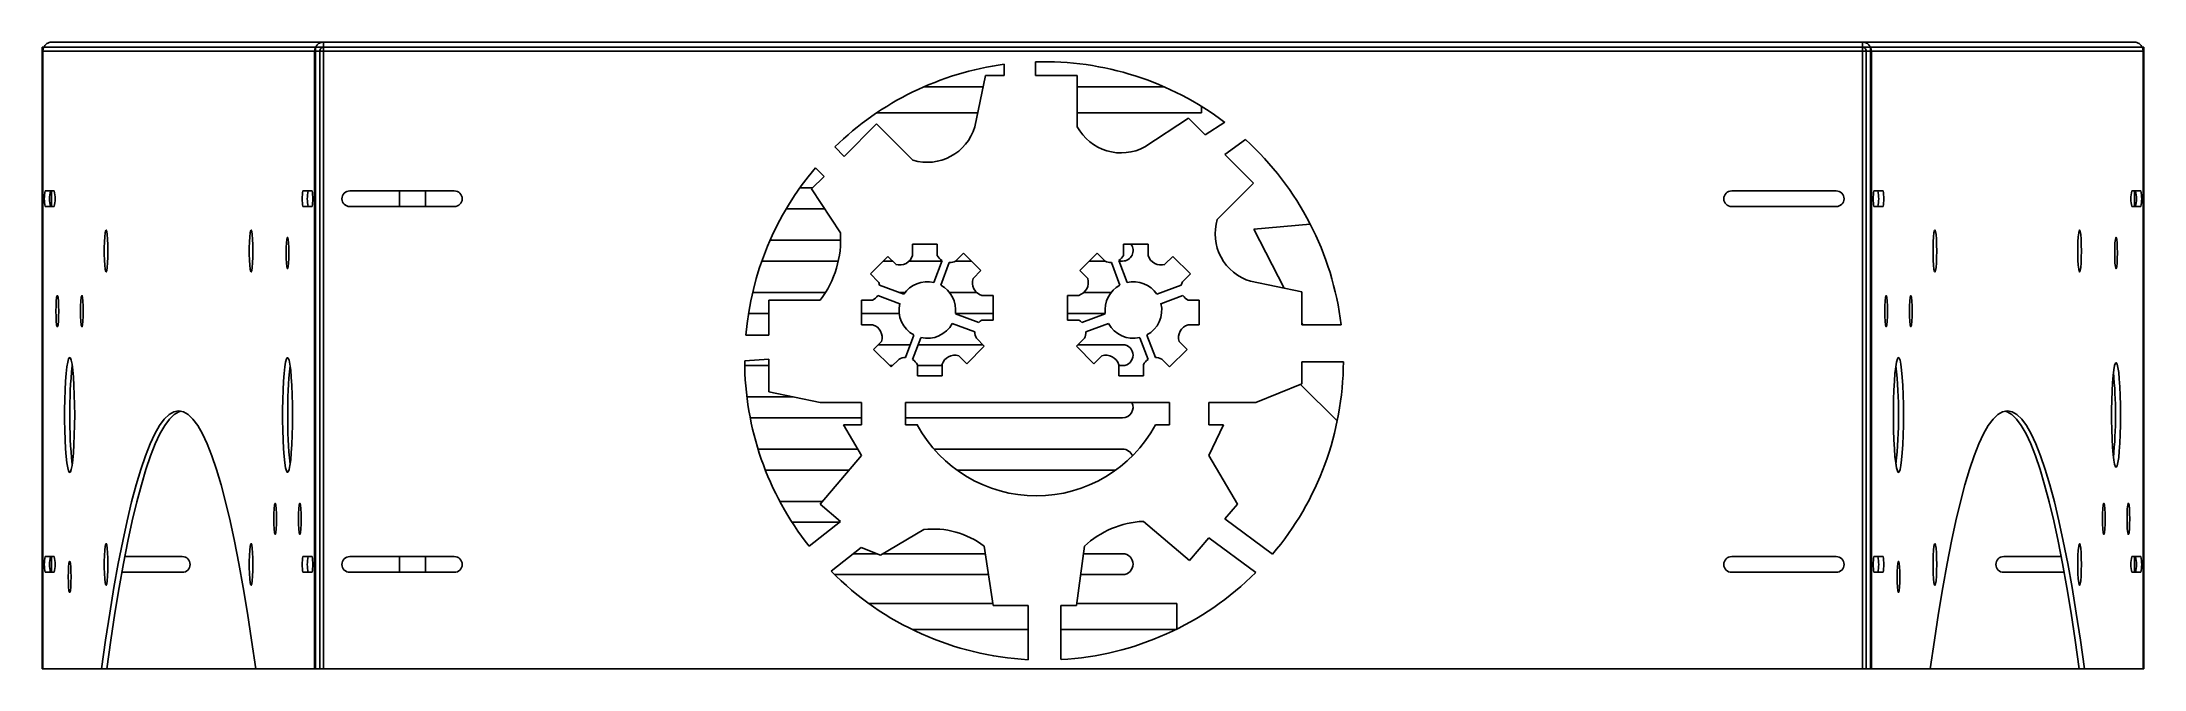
# Model space of a CAD drawing. Header units: millimetres. Extents: x -201 to 201, y -120 to 0.
import ezdxf

# ---------------------------------------------------------------- set-up
doc = ezdxf.new("R2010")
doc.units = ezdxf.units.MM

msp = doc.modelspace()

# ---------------------------------------------------------------- linework, layer by layer
at = {"color": 7, "linetype": 'Continuous', "lineweight": 25}
for p, q in [((-199.19, 0), (199.19, 0)), ((-147.2, -1), (-147.2, 0)), ((147.2, -1), (147.2, 0)), ((-200.93, -1.74), (200.93, -1.74)), ((-200.93, -1.74), (-200.93, -120)), ((-148.93, -1.74), (-148.93, -120)), ((-147.93, -1.74), (-147.93, -120)), ((-147.2, -1.74), (-147.2, -120)), ((-11.01, -6.41), (-11.01, -3.78)), ((147.2, -1.74), (147.2, -120)), ((147.93, -1.74), (147.93, -120)), ((148.93, -1.74), (148.93, -120)), ((200.93, -1.74), (200.93, -120)), ((-22.61, -16.22), (-20.59, -6.41)), ((-20.59, -6.41), (-16.97, -6.41)), ((-16.97, -4.26), (-16.97, -6.41)), ((-11.01, -6.41), (-3, -6.41)), ((-3, -6.41), (-3, -16.22)), ((-32.35, -8.56), (-21.04, -8.56)), ((-3, -8.56), (13.6, -8.56)), ((-47.63, -21.9), (-41.41, -15.68)), ((-41.43, -13.56), (-22.07, -13.56)), ((-41.41, -15.68), (-34.47, -22.62)), ((-3, -13.56), (20.77, -13.56)), ((9.9, -20.08), (18.27, -14.57)), ((18.27, -14.57), (21.49, -17.78)), ((20.77, -13.56), (20.77, -12.33)), ((21.49, -17.78), (25.2, -15.37)), ((-49.42, -20.08), (-47.63, -21.9)), ((25.2, -21.5), (29.18, -18.67)), ((-53.12, -24.06), (-51.46, -25.73)), ((25.2, -21.5), (30.71, -27.01)), ((-53.66, -27.93), (-56.11, -27.93)), ((-53.85, -28.12), (-51.46, -25.73)), ((-48.33, -36.49), (-53.85, -28.12)), ((30.71, -27.01), (23.77, -33.95)), ((-198.75, -28.5), (-200.49, -28.5)), ((-200.49, -31.5), (-198.75, -31.5)), ((-199.25, -28.5), (-199.25, -31.5)), ((-149.42, -28.5), (-151.17, -28.5)), ((-151.17, -31.5), (-149.42, -31.5)), ((-122.2, -28.5), (-142.2, -28.5)), ((-142.2, -31.5), (-122.2, -31.5)), ((-132.69, -31.5), (-132.69, -28.5)), ((-127.69, -31.5), (-127.69, -28.5)), ((-51.34, -31.93), (-58.7, -31.93)), ((142.2, -28.5), (122.2, -28.5)), ((122.2, -31.5), (142.2, -31.5)), ((149.42, -28.5), (151.17, -28.5)), ((151.17, -31.5), (149.42, -31.5)), ((198.75, -28.5), (200.49, -28.5)), ((200.49, -31.5), (198.75, -31.5)), ((199.25, -28.5), (199.25, -31.5)), ((30.77, -35.85), (41.56, -34.85)), ((36.58, -47.12), (30.77, -35.85)), ((-48.28, -37.93), (-61.78, -37.93)), ((-34.51, -38.7), (-29.79, -38.7)), ((-34.51, -40.85), (-34.51, -38.7)), ((-29.79, -38.7), (-29.79, -40.85)), ((10.54, -38.7), (5.82, -38.7)), ((5.82, -38.7), (5.82, -40.85)), ((10.54, -40.85), (10.54, -38.7)), ((-48.73, -41.93), (-63.37, -41.93)), ((-42.6, -44.38), (-39.26, -41.04)), ((-38.37, -41.93), (-40.15, -41.93)), ((-39.26, -41.04), (-37.74, -42.55)), ((-28.93, -41.93), (-35.17, -41.93)), ((-28.89, -41.82), (-30.48, -46.02)), ((-27.5, -42.22), (-29.13, -46.53)), ((-23.25, -41.93), (-26.31, -41.93)), ((-26.29, -41.92), (-24.77, -40.4)), ((-24.77, -40.4), (-21.43, -43.74)), ((-21.43, -43.74), (-22.95, -45.26)), ((0.8, -40.4), (-2.54, -43.74)), ((-2.54, -43.74), (-1.02, -45.26)), ((2.34, -41.93), (-0.72, -41.93)), ((2.32, -41.92), (0.8, -40.4)), ((3.53, -42.22), (5.16, -46.53)), ((4.92, -41.82), (6.51, -46.02)), ((5.67, -41.93), (4.96, -41.93)), ((15.29, -41.04), (13.77, -42.55)), ((18.63, -44.38), (15.29, -41.04)), ((-51.18, -47.93), (-65.13, -47.93)), ((-41.08, -45.89), (-42.6, -44.38)), ((-40.85, -46.53), (-36.2, -48.28)), ((-35.95, -47.93), (-37.13, -47.93)), ((-22.23, -47.93), (-27.45, -47.93)), ((3.48, -47.93), (-1.74, -47.93)), ((16.88, -46.53), (12.23, -48.28)), ((17.11, -45.89), (18.63, -44.38)), ((30.16, -45.8), (39.98, -47.82)), ((39.98, -47.82), (39.98, -54.11)), ((-62.01, -51.93), (-65.92, -51.93)), ((-62.01, -56.08), (-62.01, -49.39)), ((-62.01, -49.39), (-52.19, -49.39)), ((-44.31, -49.39), (-42.16, -49.39)), ((-44.31, -54.11), (-44.31, -49.39)), ((-37.09, -51.93), (-44.31, -51.93)), ((-41.19, -48.49), (-36.98, -50.08)), ((-26.32, -52), (-21.86, -53.67)), ((-19.1, -51.93), (-26.31, -51.93)), ((-21.24, -48.49), (-19.1, -48.49)), ((-19.1, -48.49), (-19.1, -53.22)), ((-2.73, -48.49), (-4.87, -48.49)), ((-4.87, -48.49), (-4.87, -53.22)), ((2.34, -51.93), (-4.87, -51.93)), ((2.35, -52), (-2.11, -53.67)), ((17.22, -48.49), (13.01, -50.08)), ((20.34, -49.39), (18.19, -49.39)), ((20.34, -54.11), (20.34, -49.39)), ((-62.01, -56.08), (-66.43, -56.08)), ((-42.16, -54.11), (-44.31, -54.11)), ((-34.27, -56.08), (-35.9, -60.38)), ((-26.93, -53.88), (-22.62, -55.5)), ((-19.1, -53.22), (-21.24, -53.22)), ((-4.87, -53.22), (-2.73, -53.22)), ((2.96, -53.88), (-1.35, -55.5)), ((10.3, -56.08), (11.93, -60.38)), ((18.19, -54.11), (20.34, -54.11)), ((40.18, -54.11), (39.98, -53.72)), ((39.98, -54.11), (47.48, -54.11)), ((-41.97, -58.86), (-40.45, -57.35)), ((-38.63, -62.2), (-41.97, -58.86)), ((-34.97, -57.93), (-41.03, -57.93)), ((-32.92, -56.59), (-34.51, -60.79)), ((-21.1, -57.93), (-33.43, -57.93)), ((-24.14, -61.57), (-25.66, -60.05)), ((-20.8, -58.23), (-24.14, -61.57)), ((-22.32, -56.71), (-20.8, -58.23)), ((-1.65, -56.71), (-3.17, -58.23)), ((-3.17, -58.23), (0.17, -61.57)), ((5.67, -57.93), (-2.87, -57.93)), ((0.17, -61.57), (1.69, -60.05)), ((8.95, -56.59), (10.54, -60.79)), ((14.66, -62.2), (18, -58.86)), ((18, -58.86), (16.48, -57.35)), ((-62.01, -60.68), (-66.64, -61.03)), ((-62.01, -61.93), (-66.64, -61.93)), ((-62.01, -66.98), (-62.01, -60.68)), ((-38.35, -61.93), (-38.9, -61.93)), ((-37.11, -60.68), (-38.63, -62.2)), ((-33.61, -63.91), (-33.61, -61.76)), ((-28.89, -61.93), (-33.61, -61.93)), ((-28.89, -63.91), (-33.61, -63.91)), ((-28.89, -61.76), (-28.89, -63.91)), ((4.92, -61.76), (4.92, -63.91)), ((5.67, -61.93), (4.92, -61.93)), ((4.92, -63.91), (9.64, -63.91)), ((9.64, -63.91), (9.64, -61.76)), ((13.14, -60.68), (14.66, -62.2)), ((39.98, -61.24), (47.9, -61.24)), ((39.98, -61.24), (39.98, -65.41)), ((-57.4, -67.93), (-66.23, -67.93)), ((-52.19, -69), (-62.01, -66.98)), ((39.98, -65.41), (31.14, -69)), ((46.73, -72.51), (39.68, -65.54)), ((-44.31, -71.93), (-65.6, -71.93)), ((-44.31, -69), (-52.19, -69)), ((-44.31, -69), (-44.31, -73.28)), ((14.66, -69), (-35.9, -69)), ((-35.9, -69), (-35.9, -73.28)), ((5.67, -71.93), (-35.9, -71.93)), ((14.66, -69), (14.66, -73.28)), ((31.14, -69), (22.16, -69)), ((22.16, -69), (22.16, -73.28)), ((-47.75, -73.28), (-44.31, -79.14)), ((-44.31, -73.28), (-47.75, -73.28)), ((-33.61, -73.28), (-35.9, -73.28)), ((11.93, -73.28), (14.66, -73.28)), ((22.16, -73.28), (24.99, -73.28)), ((24.99, -73.28), (22.16, -79.14)), ((-45.02, -77.93), (-64.09, -77.93)), ((-44.31, -79.14), (-52.19, -88.43)), ((5.67, -77.93), (-30.4, -77.93)), ((22.16, -79.14), (27.62, -88.43)), ((-46.67, -81.93), (-62.69, -81.93)), ((4.36, -81.93), (-26.05, -81.93)), ((-51.76, -87.93), (-59.93, -87.93)), ((-52.19, -88.43), (-48.29, -91.75)), ((27.62, -88.43), (25.2, -91.28)), ((-48.52, -91.93), (-57.59, -91.93)), ((-48.29, -91.75), (-54.32, -96.51)), ((18.46, -99.23), (9.64, -91.75)), ((25.2, -91.28), (34.33, -98.04)), ((-40.68, -98.2), (-32.37, -93.32)), ((-20.8, -96.51), (-19.1, -107.83)), ((-3.17, -107.83), (-1.65, -96.51)), ((22.16, -94.87), (18.46, -99.23)), ((22.16, -94.87), (31.14, -101.51)), ((-198.75, -98.5), (-200.49, -98.5)), ((-199.25, -98.5), (-199.25, -101.5)), ((-174.25, -98.5), (-185.24, -98.5)), ((-149.42, -98.5), (-151.17, -98.5)), ((-122.2, -98.5), (-142.2, -98.5)), ((-132.69, -101.5), (-132.69, -98.5)), ((-127.69, -101.5), (-127.69, -98.5)), ((-44.34, -96.74), (-50.1, -101.29)), ((-41.36, -97.93), (-45.85, -97.93)), ((-44.34, -96.74), (-40.68, -98.2)), ((-20.59, -97.93), (-40.22, -97.93)), ((5.67, -97.93), (-1.84, -97.93)), ((142.2, -98.5), (122.2, -98.5)), ((149.42, -98.5), (151.17, -98.5)), ((185.24, -98.5), (174.25, -98.5)), ((198.75, -98.5), (200.49, -98.5)), ((199.25, -98.5), (199.25, -101.5)), ((-200.49, -101.5), (-198.75, -101.5)), ((-185.81, -101.5), (-174.25, -101.5)), ((-151.17, -101.5), (-149.42, -101.5)), ((-142.2, -101.5), (-122.2, -101.5)), ((-19.98, -101.93), (-49.46, -101.93)), ((5.67, -101.93), (-2.38, -101.93)), ((122.2, -101.5), (142.2, -101.5)), ((151.17, -101.5), (149.42, -101.5)), ((174.25, -101.5), (185.81, -101.5)), ((200.49, -101.5), (198.75, -101.5)), ((-42.93, -107.44), (-19.15, -107.44)), ((-19.1, -107.83), (-12.39, -107.83)), ((-12.39, -107.83), (-12.39, -118.22)), ((-6.13, -107.83), (-3.17, -107.83)), ((-6.13, -107.83), (-6.13, -118.21)), ((-3.12, -107.44), (16.06, -107.44)), ((16.06, -112.34), (16.06, -107.44)), ((-34.61, -112.44), (-12.39, -112.44)), ((-6.13, -112.44), (15.87, -112.44)), ((-200.93, -120), (200.93, -120))]:
    msp.add_line(p, q, dxfattribs=at)
at = {"color": 7, "linetype": 'Continuous'}
for p, q in [((201.09, -1), (-201.09, -1)), ((-201.09, -1), (-201.09, -120)), ((-201.09, -1), (-148.79, -1)), ((-201.09, -120), (-201.09, -1)), ((-148.79, -1), (148.79, -1)), ((-148.79, -120), (-148.79, -1)), ((-148.79, -1), (-148.79, -120)), ((148.79, -1), (148.79, -120)), ((148.79, -1), (201.09, -1)), ((148.79, -120), (148.79, -1)), ((201.09, -120), (201.09, -1)), ((201.09, -1), (201.09, -120)), ((-201.09, -120), (201.09, -120)), ((-148.79, -120), (-201.09, -120)), ((148.79, -120), (-148.79, -120)), ((201.09, -120), (148.79, -120))]:
    msp.add_line(p, q, dxfattribs=at)
at = {"color": 7, "linetype": 'Continuous', "lineweight": 25, "flags": 128}
for points in [[(-188.48, -40), (-188.5, -38.82), (-188.54, -37.75), (-188.61, -36.87), (-188.7, -36.28), (-188.8, -36.01), (-188.91, -36.1), (-189, -36.54), (-189.09, -37.28), (-189.14, -38.26), (-189.18, -39.4), (-189.18, -40.6), (-189.14, -41.74), (-189.09, -42.72), (-189, -43.46), (-188.91, -43.9), (-188.8, -43.99), (-188.7, -43.72), (-188.61, -43.13), (-188.54, -42.25), (-188.5, -41.18), (-188.48, -40)], [(-160.73, -40), (-160.75, -38.82), (-160.79, -37.75), (-160.87, -36.87), (-160.96, -36.28), (-161.06, -36.01), (-161.16, -36.1), (-161.26, -36.54), (-161.34, -37.28), (-161.4, -38.26), (-161.43, -39.4), (-161.43, -40.6), (-161.4, -41.74), (-161.34, -42.72), (-161.26, -43.46), (-161.16, -43.9), (-161.06, -43.99), (-160.96, -43.72), (-160.87, -43.13), (-160.79, -42.25), (-160.75, -41.18), (-160.73, -40)], [(161.43, -40), (161.42, -38.82), (161.37, -37.75), (161.3, -36.87), (161.21, -36.28), (161.11, -36.01), (161.01, -36.1), (160.91, -36.54), (160.83, -37.28), (160.77, -38.26), (160.74, -39.4), (160.74, -40.6), (160.77, -41.74), (160.83, -42.72), (160.91, -43.46), (161.01, -43.9), (161.11, -43.99), (161.21, -43.72), (161.3, -43.13), (161.37, -42.25), (161.42, -41.18), (161.43, -40)], [(189.12, -40), (189.1, -38.82), (189.06, -37.75), (188.99, -36.87), (188.9, -36.28), (188.8, -36.01), (188.69, -36.1), (188.6, -36.54), (188.52, -37.28), (188.46, -38.26), (188.43, -39.4), (188.43, -40.6), (188.46, -41.74), (188.52, -42.72), (188.6, -43.46), (188.69, -43.9), (188.8, -43.99), (188.9, -43.72), (188.99, -43.13), (189.06, -42.25), (189.1, -41.18), (189.12, -40)], [(-153.85, -40.38), (-153.86, -39.35), (-153.91, -38.45), (-153.98, -37.78), (-154.06, -37.43), (-154.16, -37.43), (-154.24, -37.78), (-154.31, -38.45), (-154.36, -39.35), (-154.37, -40.38), (-154.36, -41.41), (-154.31, -42.31), (-154.24, -42.98), (-154.16, -43.33), (-154.06, -43.33), (-153.98, -42.98), (-153.91, -42.31), (-153.86, -41.41), (-153.85, -40.38)], [(196.01, -40.38), (195.99, -39.35), (195.94, -38.45), (195.87, -37.78), (195.79, -37.43), (195.7, -37.43), (195.61, -37.78), (195.54, -38.45), (195.5, -39.35), (195.48, -40.38), (195.5, -41.41), (195.54, -42.31), (195.61, -42.98), (195.7, -43.33), (195.79, -43.33), (195.87, -42.98), (195.94, -42.31), (195.99, -41.41), (196.01, -40.38)], [(-197.89, -51.5), (-197.91, -50.47), (-197.96, -49.57), (-198.03, -48.9), (-198.11, -48.55), (-198.2, -48.55), (-198.29, -48.9), (-198.36, -49.57), (-198.4, -50.47), (-198.42, -51.5), (-198.4, -52.53), (-198.36, -53.43), (-198.29, -54.1), (-198.2, -54.45), (-198.11, -54.45), (-198.03, -54.1), (-197.96, -53.43), (-197.91, -52.53), (-197.89, -51.5)], [(-193.19, -51.5), (-193.2, -50.47), (-193.25, -49.57), (-193.32, -48.9), (-193.4, -48.55), (-193.5, -48.55), (-193.58, -48.9), (-193.65, -49.57), (-193.7, -50.47), (-193.71, -51.5), (-193.7, -52.53), (-193.65, -53.43), (-193.58, -54.1), (-193.5, -54.45), (-193.4, -54.45), (-193.32, -54.1), (-193.25, -53.43), (-193.2, -52.53), (-193.19, -51.5)], [(152.02, -51.5), (152, -50.47), (151.96, -49.57), (151.89, -48.9), (151.8, -48.55), (151.71, -48.55), (151.63, -48.9), (151.56, -49.57), (151.51, -50.47), (151.5, -51.5), (151.51, -52.53), (151.56, -53.43), (151.63, -54.1), (151.71, -54.45), (151.8, -54.45), (151.89, -54.1), (151.96, -53.43), (152, -52.53), (152.02, -51.5)], [(156.73, -51.5), (156.71, -50.47), (156.66, -49.57), (156.59, -48.9), (156.51, -48.55), (156.42, -48.55), (156.33, -48.9), (156.26, -49.57), (156.22, -50.47), (156.2, -51.5), (156.22, -52.53), (156.26, -53.43), (156.33, -54.1), (156.42, -54.45), (156.51, -54.45), (156.59, -54.1), (156.66, -53.43), (156.71, -52.53), (156.73, -51.5)], [(-194.84, -71.38), (-194.86, -69.42), (-194.91, -67.51), (-194.98, -65.74), (-195.08, -64.14), (-195.21, -62.78), (-195.35, -61.69), (-195.51, -60.92), (-195.67, -60.48), (-195.85, -60.39), (-196.02, -60.66), (-196.18, -61.27), (-196.33, -62.2), (-196.47, -63.43), (-196.58, -64.91), (-196.67, -66.61), (-196.73, -68.45), (-196.76, -70.39), (-196.76, -72.37), (-196.73, -74.31), (-196.67, -76.15), (-196.58, -77.85), (-196.47, -79.33), (-196.33, -80.56), (-196.18, -81.49), (-196.02, -82.1), (-195.85, -82.37), (-195.67, -82.28), (-195.51, -81.84), (-195.35, -81.07), (-195.21, -79.98), (-195.08, -78.62), (-194.98, -77.02), (-194.91, -75.25), (-194.86, -73.34), (-194.84, -71.38)], [(-153.15, -71.38), (-153.17, -69.42), (-153.21, -67.51), (-153.29, -65.74), (-153.39, -64.14), (-153.51, -62.78), (-153.66, -61.69), (-153.81, -60.92), (-153.98, -60.48), (-154.15, -60.39), (-154.32, -60.66), (-154.49, -61.27), (-154.64, -62.2), (-154.77, -63.43), (-154.89, -64.91), (-154.97, -66.61), (-155.03, -68.45), (-155.07, -70.39), (-155.07, -72.37), (-155.03, -74.31), (-154.97, -76.15), (-154.89, -77.85), (-154.77, -79.33), (-154.64, -80.56), (-154.49, -81.49), (-154.32, -82.1), (-154.15, -82.37), (-153.98, -82.28), (-153.81, -81.84), (-153.66, -81.07), (-153.51, -79.98), (-153.39, -78.62), (-153.29, -77.02), (-153.21, -75.25), (-153.17, -73.34), (-153.15, -71.38)], [(155.07, -71.38), (155.05, -69.42), (155.01, -67.51), (154.93, -65.74), (154.83, -64.14), (154.71, -62.78), (154.56, -61.69), (154.41, -60.92), (154.24, -60.48), (154.07, -60.39), (153.9, -60.66), (153.73, -61.27), (153.58, -62.2), (153.45, -63.43), (153.33, -64.91), (153.25, -66.61), (153.19, -68.45), (153.16, -70.39), (153.16, -72.37), (153.19, -74.31), (153.25, -76.15), (153.33, -77.85), (153.45, -79.33), (153.58, -80.56), (153.73, -81.49), (153.9, -82.1), (154.07, -82.37), (154.24, -82.28), (154.41, -81.84), (154.56, -81.07), (154.71, -79.98), (154.83, -78.62), (154.93, -77.02), (155.01, -75.25), (155.05, -73.34), (155.07, -71.38)], [(196.62, -71.38), (196.6, -69.49), (196.55, -67.66), (196.48, -65.97), (196.37, -64.48), (196.25, -63.23), (196.11, -62.28), (195.95, -61.66), (195.79, -61.39), (195.62, -61.48), (195.46, -61.93), (195.31, -62.72), (195.17, -63.82), (195.06, -65.2), (194.97, -66.8), (194.91, -68.56), (194.88, -70.43), (194.88, -72.33), (194.91, -74.2), (194.97, -75.96), (195.06, -77.56), (195.17, -78.94), (195.31, -80.04), (195.46, -80.83), (195.62, -81.28), (195.79, -81.37), (195.95, -81.1), (196.11, -80.48), (196.25, -79.53), (196.37, -78.28), (196.48, -76.79), (196.55, -75.1), (196.6, -73.27), (196.62, -71.38)], [(-160.21, -120), (-160.99, -114.5), (-161.79, -109.3), (-162.6, -104.4), (-163.42, -99.82), (-164.26, -95.56), (-165.11, -91.62), (-165.97, -88.01), (-166.84, -84.73), (-167.72, -81.79), (-168.6, -79.18), (-169.5, -76.92), (-170.4, -75), (-171.3, -73.42), (-172.21, -72.2), (-173.13, -71.32), (-174.04, -70.79), (-174.96, -70.62), (-175.87, -70.79), (-176.79, -71.32), (-177.7, -72.2), (-178.61, -73.42), (-179.51, -75), (-180.41, -76.92), (-181.31, -79.18), (-182.2, -81.79), (-183.08, -84.73), (-183.95, -88.01), (-184.81, -91.62), (-185.65, -95.56), (-186.49, -99.82), (-187.32, -104.4), (-188.13, -109.3), (-188.92, -114.5), (-189.7, -120)], [(-188.71, -120), (-187.93, -114.5), (-187.13, -109.3), (-186.32, -104.4), (-185.5, -99.82), (-184.66, -95.56), (-183.81, -91.62), (-182.95, -88.01), (-182.08, -84.73), (-181.2, -81.79), (-180.31, -79.18), (-179.42, -76.92), (-178.52, -75), (-177.61, -73.42), (-176.7, -72.2), (-175.79, -71.32), (-174.88, -70.79), (-174.46, -70.67)], [(160.21, -120), (160.99, -114.5), (161.79, -109.3), (162.6, -104.4), (163.42, -99.82), (164.26, -95.56), (165.11, -91.62), (165.97, -88.01), (166.84, -84.73), (167.72, -81.79), (168.6, -79.18), (169.5, -76.92), (170.4, -75), (171.3, -73.42), (172.21, -72.2), (173.13, -71.32), (174.04, -70.79), (174.96, -70.62), (175.87, -70.79), (176.79, -71.32), (177.7, -72.2), (178.61, -73.42), (179.51, -75), (180.41, -76.92), (181.31, -79.18), (182.2, -81.79), (183.08, -84.73), (183.95, -88.01), (184.81, -91.62), (185.65, -95.56), (186.49, -99.82), (187.32, -104.4), (188.13, -109.3), (188.92, -114.5), (189.7, -120)], [(174.46, -70.67), (174.88, -70.79), (175.79, -71.32), (176.7, -72.2), (177.61, -73.42), (178.52, -75), (179.42, -76.92), (180.31, -79.18), (181.2, -81.79), (182.08, -84.73), (182.95, -88.01), (183.81, -91.62), (184.66, -95.56), (185.5, -99.82), (186.32, -104.4), (187.13, -109.3), (187.93, -114.5), (188.71, -120)], [(-156.2, -91.26), (-156.22, -90.23), (-156.26, -89.33), (-156.33, -88.66), (-156.42, -88.31), (-156.51, -88.31), (-156.59, -88.66), (-156.66, -89.33), (-156.71, -90.23), (-156.73, -91.26), (-156.71, -92.29), (-156.66, -93.19), (-156.59, -93.86), (-156.51, -94.21), (-156.42, -94.21), (-156.33, -93.86), (-156.26, -93.19), (-156.22, -92.29), (-156.2, -91.26)], [(-151.5, -91.26), (-151.51, -90.23), (-151.56, -89.33), (-151.63, -88.66), (-151.71, -88.31), (-151.8, -88.31), (-151.89, -88.66), (-151.96, -89.33), (-152, -90.23), (-152.02, -91.26), (-152, -92.29), (-151.96, -93.19), (-151.89, -93.86), (-151.8, -94.21), (-151.71, -94.21), (-151.63, -93.86), (-151.56, -93.19), (-151.51, -92.29), (-151.5, -91.26)], [(193.65, -91.26), (193.64, -90.23), (193.59, -89.33), (193.52, -88.66), (193.44, -88.31), (193.35, -88.31), (193.26, -88.66), (193.19, -89.33), (193.15, -90.23), (193.13, -91.26), (193.15, -92.29), (193.19, -93.19), (193.26, -93.86), (193.35, -94.21), (193.44, -94.21), (193.52, -93.86), (193.59, -93.19), (193.64, -92.29), (193.65, -91.26)], [(198.36, -91.26), (198.34, -90.23), (198.3, -89.33), (198.23, -88.66), (198.14, -88.31), (198.05, -88.31), (197.97, -88.66), (197.9, -89.33), (197.85, -90.23), (197.84, -91.26), (197.85, -92.29), (197.9, -93.19), (197.97, -93.86), (198.05, -94.21), (198.14, -94.21), (198.23, -93.86), (198.3, -93.19), (198.34, -92.29), (198.36, -91.26)], [(-188.48, -100), (-188.5, -98.82), (-188.54, -97.75), (-188.61, -96.87), (-188.7, -96.28), (-188.8, -96.01), (-188.91, -96.1), (-189, -96.54), (-189.09, -97.28), (-189.14, -98.26), (-189.18, -99.4), (-189.18, -100.6), (-189.14, -101.74), (-189.09, -102.72), (-189, -103.46), (-188.91, -103.9), (-188.8, -103.99), (-188.7, -103.72), (-188.61, -103.13), (-188.54, -102.25), (-188.5, -101.18), (-188.48, -100)], [(-160.73, -100), (-160.75, -98.82), (-160.79, -97.75), (-160.87, -96.87), (-160.96, -96.28), (-161.06, -96.01), (-161.16, -96.1), (-161.26, -96.54), (-161.34, -97.28), (-161.4, -98.26), (-161.43, -99.4), (-161.43, -100.6), (-161.4, -101.74), (-161.34, -102.72), (-161.26, -103.46), (-161.16, -103.9), (-161.06, -103.99), (-160.96, -103.72), (-160.87, -103.13), (-160.79, -102.25), (-160.75, -101.18), (-160.73, -100)], [(161.43, -100), (161.42, -98.82), (161.37, -97.75), (161.3, -96.87), (161.21, -96.28), (161.11, -96.01), (161.01, -96.1), (160.91, -96.54), (160.83, -97.28), (160.77, -98.26), (160.74, -99.4), (160.74, -100.6), (160.77, -101.74), (160.83, -102.72), (160.91, -103.46), (161.01, -103.9), (161.11, -103.99), (161.21, -103.72), (161.3, -103.13), (161.37, -102.25), (161.42, -101.18), (161.43, -100)], [(189.12, -100), (189.1, -98.82), (189.06, -97.75), (188.99, -96.87), (188.9, -96.28), (188.8, -96.01), (188.69, -96.1), (188.6, -96.54), (188.52, -97.28), (188.46, -98.26), (188.43, -99.4), (188.43, -100.6), (188.46, -101.74), (188.52, -102.72), (188.6, -103.46), (188.69, -103.9), (188.8, -103.99), (188.9, -103.72), (188.99, -103.13), (189.06, -102.25), (189.1, -101.18), (189.12, -100)], [(-195.54, -102.38), (-195.56, -101.35), (-195.6, -100.45), (-195.67, -99.78), (-195.76, -99.43), (-195.85, -99.43), (-195.93, -99.78), (-196, -100.45), (-196.05, -101.35), (-196.06, -102.38), (-196.05, -103.41), (-196, -104.31), (-195.93, -104.98), (-195.85, -105.33), (-195.76, -105.33), (-195.67, -104.98), (-195.6, -104.31), (-195.56, -103.41), (-195.54, -102.38)], [(154.37, -102.38), (154.36, -101.35), (154.31, -100.45), (154.24, -99.78), (154.16, -99.43), (154.06, -99.43), (153.98, -99.78), (153.91, -100.45), (153.86, -101.35), (153.85, -102.38), (153.86, -103.41), (153.91, -104.31), (153.98, -104.98), (154.06, -105.33), (154.16, -105.33), (154.24, -104.98), (154.31, -104.31), (154.36, -103.41), (154.37, -102.38)]]:
    msp.add_lwpolyline(points, dxfattribs=at)
at = {"color": 7, "linetype": 'Continuous', "lineweight": 25}
for centre, radius, start, end in [((-9.37, -61.03), 57.27, 52.8668, 91.6416), ((-9.37, -61.03), 57.27, 97.6274, 134.3618), ((-31.74, -13.5), 9.52, 253.3543, 343.3543), ((5.38, -11.7), 9.52, 208.3543, 298.3543), ((-9.37, -61.03), 57.27, 6.9336, 47.6891), ((-9.37, -61.03), 57.27, 139.8033, 175.0426), ((-193.62, -30), 7.03, 167.6875, 192.3125), ((-192.62, -30), 7.03, 167.6875, 192.3125), ((-205.62, -30), 7.03, 347.6875, 12.3125), ((-144.29, -30), 7.03, 167.6875, 192.3125), ((-143.3, -30), 7.03, 167.6875, 192.3125), ((-156.3, -30), 7.03, 347.6875, 12.3125), ((-142.2, -30), 1.5, 90, 270), ((-122.2, -30), 1.5, 270, 90), ((122.2, -30), 1.5, 90, 270), ((142.2, -30), 1.5, 270, 90), ((156.3, -30), 7.03, 167.6875, 192.3125), ((143.3, -30), 7.03, 347.6875, 12.3125), ((144.29, -30), 7.03, 347.6875, 12.3125), ((205.62, -30), 7.03, 167.6875, 192.3125), ((192.62, -30), 7.03, 347.6875, 12.3125), ((193.62, -30), 7.03, 347.6875, 12.3125), ((32.89, -36.68), 9.52, 163.3543, 253.3543), ((-67.25, -37.86), 18.96, 322.5577, 4.1508), ((5.67, -39.93), 2, 270, 38.0084), ((-36.98, -40.08), 2.59, 252.8772, 342.8772), ((-27.5, -39.64), 2.59, 207.8772, 237.4769), ((-27.5, -39.64), 2.59, 270, 297.8772), ((3.53, -39.64), 2.59, 242.1228, 270), ((3.53, -39.64), 2.59, 302.5231, 332.1228), ((13.01, -40.08), 2.59, 197.1228, 287.1228), ((-43.37, -47.1), 2.59, 12.8334, 27.8772), ((-31.7, -51.3), 5.42, 76.9702, 146.0909), ((-31.7, -51.3), 5.42, 352.6584, 61.6709), ((-20.48, -46.02), 2.59, 162.8772, 252.8772), ((-3.49, -46.02), 2.59, 287.1228, 17.1228), ((7.73, -51.3), 5.42, 118.3291, 187.3416), ((7.73, -51.3), 5.42, 33.9091, 103.0298), ((19.4, -47.1), 2.59, 152.1228, 167.1666), ((-43.37, -47.1), 2.59, 297.8772, 327.4769), ((-31.7, -51.3), 5.42, 166.9702, 241.6709), ((7.73, -51.3), 5.42, 298.3291, 13.0298), ((19.4, -47.1), 2.59, 212.5231, 242.1228), ((-42.92, -56.58), 2.59, 342.8772, 72.8772), ((-31.7, -51.3), 5.42, 256.9702, 331.6709), ((-20.03, -55.5), 2.59, 180, 207.8772), ((-20.03, -55.5), 2.59, 117.8772, 135.0129), ((-3.94, -55.5), 2.59, 44.9871, 62.1228), ((-3.94, -55.5), 2.59, 332.1228, 0), ((7.73, -51.3), 5.42, 208.3291, 283.0298), ((18.95, -56.58), 2.59, 107.1228, 197.1228), ((-26.42, -62.52), 2.59, 72.8772, 162.8772), ((2.45, -62.52), 2.59, 17.1228, 107.1228), ((5.67, -59.93), 2, 270, 90), ((-121.25, -70.32), 74.52, 173.5743, 180.8143), ((-79.56, -70.32), 74.52, 173.5743, 180.8143), ((-9.37, -61.03), 57.27, 180, 218.2908), ((-35.9, -62.97), 2.59, 90, 117.8772), ((-35.9, -62.97), 2.59, 27.8772, 57.4769), ((11.93, -62.97), 2.59, 122.5231, 152.1228), ((11.93, -62.97), 2.59, 62.1228, 90), ((-9.37, -61.03), 57.27, 319.7381, 359.7878), ((66.01, -71.38), 88.11, 353.8763, 6.1237), ((111.53, -71.38), 84.11, 354.4014, 5.5986), ((-121.25, -72.44), 74.52, 179.1857, 186.4257), ((-79.56, -72.44), 74.52, 179.1857, 186.4257), ((5.67, -69.93), 2, 270, 27.6306), ((-10.84, -60.99), 25.88, 208.3554, 331.6446), ((5.67, -79.93), 2, 21.1078, 90), ((10.45, -109.42), 17.69, 92.6102, 133.1548), ((-30.5, -109.07), 15.86, 52.3217, 96.7629), ((-193.62, -100), 7.03, 167.6875, 192.3125), ((-192.62, -100), 7.03, 167.6875, 192.3125), ((-205.62, -100), 7.03, 347.6875, 12.3125), ((-174.25, -100), 1.5, 270, 90), ((-144.29, -100), 7.03, 167.6875, 192.3125), ((-143.3, -100), 7.03, 167.6875, 192.3125), ((-156.3, -100), 7.03, 347.6875, 12.3125), ((-142.2, -100), 1.5, 90, 270), ((-122.2, -100), 1.5, 270, 90), ((5.67, -99.93), 2, 270, 90), ((122.2, -100), 1.5, 90, 270), ((142.2, -100), 1.5, 270, 90), ((156.3, -100), 7.03, 167.6875, 192.3125), ((143.3, -100), 7.03, 347.6875, 12.3125), ((144.29, -100), 7.03, 347.6875, 12.3125), ((174.25, -100), 1.5, 90, 270), ((205.62, -100), 7.03, 167.6875, 192.3125), ((192.62, -100), 7.03, 347.6875, 12.3125), ((193.62, -100), 7.03, 347.6875, 12.3125), ((-9.37, -61.03), 57.27, 224.6692, 266.9814), ((-9.37, -61.03), 57.27, 273.2506, 315.0209)]:
    msp.add_arc(centre, radius, start, end, dxfattribs=at)
for points, knots in [([(-147.2, -1.74), (-147.2, -1.51), (-147.2, -1.28), (-147.2, -0.86), (-147.2, -0.67), (-147.2, -0.35), (-147.2, -0.22), (-147.2, -0.05), (-147.2, 0), (-147.2, 0)], [0, 0, 0, 0, 0.25, 0.25, 0.5, 0.5, 0.75, 0.75, 1, 1, 1, 1]), ([(147.2, 0), (147.2, 0), (147.2, -0.05), (147.2, -0.22), (147.2, -0.35), (147.2, -0.67), (147.2, -0.86), (147.2, -1.28), (147.2, -1.51), (147.2, -1.74)], [0, 0, 0, 0, 0.25, 0.25, 0.5, 0.5, 0.75, 0.75, 1, 1, 1, 1]), ([(-200.93, -1.74), (-200.92, -1.51), (-200.88, -1.28), (-200.71, -0.86), (-200.58, -0.67), (-200.26, -0.35), (-200.06, -0.22), (-199.64, -0.05), (-199.42, 0), (-199.19, 0)], [0, 0, 0, 0, 0.25, 0.25, 0.5, 0.5, 0.75, 0.75, 1, 1, 1, 1]), ([(-147.2, 0), (-147.43, 0), (-147.65, -0.05), (-148.07, -0.22), (-148.26, -0.35), (-148.58, -0.67), (-148.71, -0.86), (-148.88, -1.28), (-148.93, -1.51), (-148.93, -1.74)], [0, 0, 0, 0, 0.25, 0.25, 0.5, 0.5, 0.75, 0.75, 1, 1, 1, 1]), ([(-147.2, -1), (-147.39, -1), (-147.58, -1.08), (-147.85, -1.35), (-147.93, -1.54), (-147.93, -1.74)], [0, 0, 0, 0, 0.5, 0.5, 1, 1, 1, 1]), ([(148.93, -1.74), (148.93, -1.51), (148.88, -1.28), (148.71, -0.86), (148.58, -0.67), (148.26, -0.35), (148.07, -0.22), (147.65, -0.05), (147.43, 0), (147.2, 0)], [0, 0, 0, 0, 0.25, 0.25, 0.5, 0.5, 0.75, 0.75, 1, 1, 1, 1]), ([(147.93, -1.74), (147.93, -1.54), (147.85, -1.35), (147.58, -1.08), (147.39, -1), (147.2, -1)], [0, 0, 0, 0, 0.5, 0.5, 1, 1, 1, 1]), ([(199.19, 0), (199.42, 0), (199.64, -0.05), (200.06, -0.22), (200.26, -0.35), (200.58, -0.67), (200.71, -0.86), (200.88, -1.28), (200.92, -1.51), (200.93, -1.74)], [0, 0, 0, 0, 0.25, 0.25, 0.5, 0.5, 0.75, 0.75, 1, 1, 1, 1])]:
    msp.add_open_spline(points, degree=3, knots=knots, dxfattribs=at)

doc.saveas('drawing.dxf')
